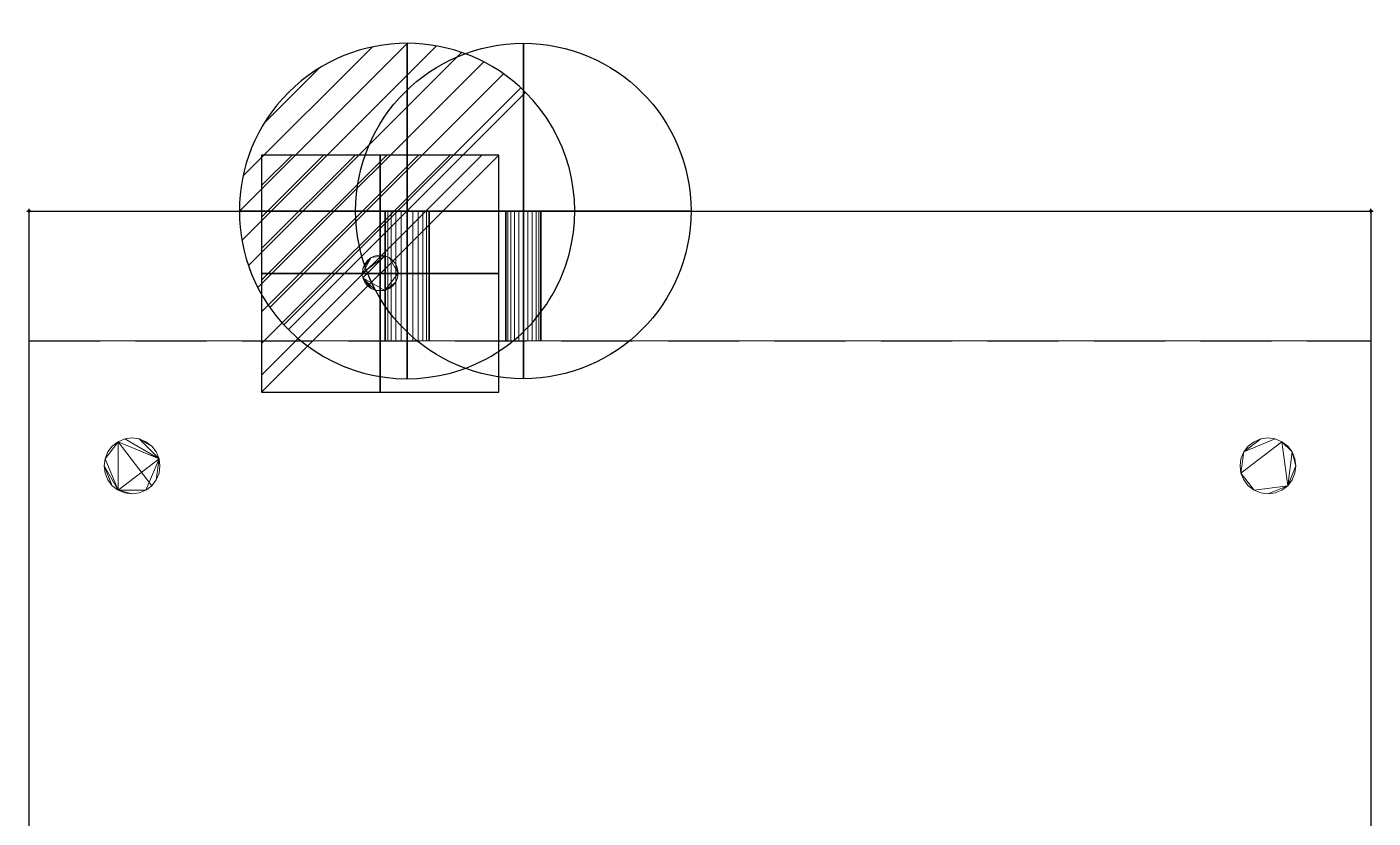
# Model space of a CAD drawing. Header units: millimetres. Extents: x -1 to 601, y -987 to 82.
# Drawn here: x -1 to 601, y -271 to 82 of the extents above; entities that cross this region are included whole.
import ezdxf

# ---------------------------------------------------------------- set-up
doc = ezdxf.new("R2010")
doc.units = ezdxf.units.MM
doc.header["$PDMODE"] = 34
doc.linetypes.add('NASCOSTA', pattern=[9.525, 6.35, -3.175])
for name, color, linetype in [('IQ_200_2D', 1, 'Continuous'), ('IQ_200_3D', 1, 'Continuous'), ('IQ_204_2D', 7, 'Continuous'), ('IQ_CON_COLDWATER_INT', 7, 'Continuous'), ('IQ_CON_DRAIN_INT', 7, 'Continuous'), ('IQ_CON_ELECTRICITY_INT', 7, 'Continuous'), ('IQ_INS_3D', 3, 'Continuous')]:
    doc.layers.add(name, color=color, linetype=linetype)

# ---------------------------------------------------------------- blocks, each defined once
blk = doc.blocks.new('*X2')
at = {"color": 0}
for p, q in [((286.774344, 2204.447934), (296.618251, 2214.291842)), ((286.774344, 2205.862148), (295.204037, 2214.291842)), ((286.774344, 2207.276361), (293.789824, 2214.291842)), ((286.774344, 2208.690575), (292.37561, 2214.291842)), ((286.774344, 2210.104788), (290.961397, 2214.291842)), ((286.774344, 2211.519002), (289.547183, 2214.291842)), ((286.774344, 2212.933216), (288.13297, 2214.291842))]:
    blk.add_line(p, q, dxfattribs=at)
blk = doc.blocks.new('ELECTRICITY')
for p, q in [((2.121, 2.121), (-2.121, 2.121)), ((-2.121, 2.121), (-2.121, -2.121)), ((-2.121, -2.121), (2.121, 2.121)), ((2.121, -2.121), (2.121, 2.121)), ((-2.121, -2.121), (2.121, -2.121))]:
    blk.add_line(p, q)
at = {"extrusion": (-1, 0, 0)}
for p, q in [((0, -2.121, 2.121), (0, 2.121, 2.121)), ((0, 2.121, -2.121), (0, -2.121, -2.121)), ((0, 2.121, 2.121), (0, 2.121, -2.121)), ((0, 2.121, -2.121), (0, -2.121, 2.121)), ((0, -2.121, -2.121), (0, -2.121, 2.121))]:
    blk.add_line(p, q, dxfattribs=at)
at = {"extrusion": (0, -1, 0)}
for p, q in [((2.121, 0, 2.121), (-2.121, 0, 2.121)), ((-2.121, 0, -2.121), (2.121, 0, -2.121)), ((-2.121, 0, 2.121), (-2.121, 0, -2.121)), ((-2.121, 0, -2.121), (2.121, 0, 2.121)), ((2.121, 0, -2.121), (2.121, 0, 2.121))]:
    blk.add_line(p, q, dxfattribs=at)
at = {"xscale": 0.4000000000000909, "yscale": 0.4000000000000909, "zscale": 0.4000000000000909}
blk.add_blockref('*X2', (-116.831, -883.595), dxfattribs=at)
at = {"extrusion": (-1, 0, 0), "xscale": 0.3999999999999773, "yscale": 0.3999999999999773, "zscale": 0.3999999999999773}
blk.add_blockref('*X2', (-116.831, -883.595), dxfattribs=at)
at = {"extrusion": (0, -1, 0), "xscale": 0.4000000000000909, "yscale": 0.4000000000000909, "zscale": 0.4000000000000909}
blk.add_blockref('*X2', (-116.831, -883.595), dxfattribs=at)
blk = doc.blocks.new('*X3')
at = {"color": 0}
for p, q in [((313.993, 2209.039), (321.505, 2216.552)), ((314.108, 2207.74), (322.804, 2216.436)), ((314.158, 2210.619), (319.926, 2216.386)), ((314.399, 2206.617), (323.928, 2216.145)), ((314.821, 2205.625), (324.919, 2215.723)), ((315.101, 2212.976), (317.568, 2215.443)), ((315.354, 2204.743), (325.801, 2215.191)), ((315.985, 2203.96), (326.584, 2214.559))]:
    blk.add_line(p, q, dxfattribs=at)
blk = doc.blocks.new('drain')
blk.add_line((-2.121, -2.121), (2.121, 2.121))
at = {"extrusion": (-1, 0, 0)}
blk.add_line((0, 2.121, -2.121), (0, -2.121, 2.121), dxfattribs=at)
at = {"extrusion": (0, -1, 0)}
blk.add_line((-2.121, 0, -2.121), (2.121, 0, 2.121), dxfattribs=at)
at = {"extrusion": (-1, 0, 0)}
for start, end in [(45, 225), (225, 45)]:
    blk.add_arc((0, 0), 3, start, end, dxfattribs=at)
for start, end in [(45, 225), (225, 45)]:
    blk.add_arc((0, 0), 3, start, end)
at = {"extrusion": (0, -1, 0)}
for start, end in [(45, 225), (225, 45)]:
    blk.add_arc((0, 0), 3, start, end, dxfattribs=at)
at = {"xscale": 0.4000000000000909, "yscale": 0.4000000000000909, "zscale": 0.4000000000000909}
blk.add_blockref('*X3', (-128.597, -883.621), dxfattribs=at)
at = {"extrusion": (-1, 0, 0), "xscale": 0.3999999999999773, "yscale": 0.3999999999999773, "zscale": 0.3999999999999773}
blk.add_blockref('*X3', (-128.597, -883.621), dxfattribs=at)
at = {"extrusion": (0, -1, 0), "xscale": 0.4000000000000909, "yscale": 0.4000000000000909, "zscale": 0.4000000000000909}
blk.add_blockref('*X3', (-128.597, -883.621), dxfattribs=at)
blk = doc.blocks.new('A$C0DDC558E')
blk.add_circle((0, 0), 3)
at = {"extrusion": (-1, 0, 0)}
blk.add_circle((0, 0), 3, dxfattribs=at)
at = {"extrusion": (0, 1, 0)}
blk.add_circle((0, 0), 3, dxfattribs=at)

msp = doc.modelspace()

# ---------------------------------------------------------------- linework, layer by layer
at = {"layer": 'IQ_200_2D'}
for p, q in [((0, 0), (600, 0)), ((0, -615), (0, 0)), ((600, 0), (600, -615))]:
    msp.add_line(p, q, dxfattribs=at)
at = {"layer": 'IQ_204_2D', "linetype": 'NASCOSTA', "ltscale": 5}
msp.add_line((0, -58), (600, -58), dxfattribs=at)
at = {"layer": 'IQ_INS_3D'}
for p in [(0, 0), (600, 0)]:
    msp.add_point(p, dxfattribs=at)

# ---------------------------------------------------------------- block references
at = {"layer": 'IQ_CON_COLDWATER_INT', "xscale": 25, "yscale": 25, "zscale": 25}
msp.add_blockref('A$C0DDC558E', (221, 0), dxfattribs=at)
at = {"layer": 'IQ_CON_DRAIN_INT', "xscale": 25, "yscale": 25, "zscale": 25}
msp.add_blockref('drain', (169, 0), dxfattribs=at)
at = {"layer": 'IQ_CON_ELECTRICITY_INT', "xscale": 25, "yscale": 25, "zscale": 25}
msp.add_blockref('ELECTRICITY', (157, -28), dxfattribs=at)

# ---------------------------------------------------------------- meshes
at = {"layer": 'IQ_200_3D', "lineweight": 9}
mesh = msp.add_polyface(dxfattribs=at)
corners = [(0, 0, 830), (0, -615, 830), (600, -615, 830), (600, 0, 830)]
mesh.append_faces([[corners[k] for k in face] for face in [(0, 1, 2, 3)]])
mesh = msp.add_polyface(dxfattribs=at)
corners = [(0, -615, 830), (0, 0, 830), (0, 0, 100), (0, -58, 100), (0, -58, 10), (0, -615, 10)]
mesh.append_faces([[corners[k] for k in face] for face in [(3, 0, 1, 2)]], dxfattribs={"vtx0": -1})
mesh.append_faces([[corners[k] for k in face] for face in [(5, 0, 3, 4)]], dxfattribs={"vtx1": -1})
mesh = msp.add_polyface(dxfattribs=at)
corners = [(0, 0, 100), (600, 0, 100), (600, -58, 100), (0, -58, 100)]
mesh.append_faces([[corners[k] for k in face] for face in [(0, 1, 2, 3)]])
mesh = msp.add_polyface(dxfattribs=at)
corners = [(600, 0, 830), (600, 0, 100), (0, 0, 100), (0, 0, 830)]
mesh.append_faces([[corners[k] for k in face] for face in [(0, 1, 2, 3)]])
mesh = msp.add_polyface(dxfattribs=at)
corners = [(169, 0, 50), (171.59, 0, 49.66), (174, 0, 48.66), (176.07, 0, 47.07), (177.66, 0, 45), (178.66, 0, 42.59), (179, 0, 40), (178.66, 0, 37.41), (177.66, 0, 35), (176.07, 0, 32.93), (174, 0, 31.34), (171.59, 0, 30.34), (169, 0, 30), (166.41, 0, 30.34), (164, 0, 31.34), (161.93, 0, 32.93), (160.34, 0, 35), (159.34, 0, 37.41), (159, 0, 40), (159.34, 0, 42.59), (160.34, 0, 45), (161.93, 0, 47.07), (164, 0, 48.66), (166.41, 0, 49.66)]
mesh.append_faces([[corners[k] for k in face] for face in [(16, 14, 15)]], dxfattribs={"vtx0": -1})
mesh.append_faces([[corners[k] for k in face] for face in [(6, 19, 2, 5)]], dxfattribs={"vtx0": -1, "vtx1": -1, "vtx2": -1})
mesh.append_faces([[corners[k] for k in face] for face in [(6, 11, 13, 18)]], dxfattribs={"vtx0": -1, "vtx1": -1, "vtx2": -1, "vtx3": -1})
mesh.append_faces([[corners[k] for k in face] for face in [(18, 13, 14, 16)]], dxfattribs={"vtx0": -1, "vtx2": -1, "vtx3": -1})
mesh.append_faces([[corners[k] for k in face] for face in [(18, 19, 6)]], dxfattribs={"vtx1": -1, "vtx2": -1})
mesh.append_faces([[corners[k] for k in face] for face in [(1, 2, 19, 20)]], dxfattribs={"vtx1": -1, "vtx3": -1})
mesh.append_faces([[corners[k] for k in face] for face in [(3, 4, 5, 2), (23, 0, 1, 22), (16, 17, 18), (11, 12, 13)]], dxfattribs={"vtx2": -1})
mesh.append_faces([[corners[k] for k in face] for face in [(9, 10, 11, 6), (20, 21, 22, 1)]], dxfattribs={"vtx2": -1, "vtx3": -1})
mesh.append_faces([[corners[k] for k in face] for face in [(6, 7, 8, 9)]], dxfattribs={"vtx3": -1})
mesh = msp.add_polyface(dxfattribs=at)
corners = [(169, -58, 30), (166.41, -58, 30.34), (164, -58, 31.34), (161.93, -58, 32.93), (160.34, -58, 35), (159.34, -58, 37.41), (159, -58, 40), (159.34, -58, 42.59), (160.34, -58, 45), (161.93, -58, 47.07), (164, -58, 48.66), (166.41, -58, 49.66), (169, -58, 50), (169, 0, 50), (166.41, 0, 49.66), (164, 0, 48.66), (161.93, 0, 47.07), (160.34, 0, 45), (159.34, 0, 42.59), (159, 0, 40), (159.34, 0, 37.41), (160.34, 0, 35), (161.93, 0, 32.93), (164, 0, 31.34), (166.41, 0, 30.34), (169, 0, 30)]
mesh.append_faces([[corners[k] for k in face] for face in [(13, 14, 11, 12), (0, 1, 24, 25)]], dxfattribs={"vtx1": -1})
mesh.append_faces([[corners[k] for k in face] for face in [(14, 15, 10, 11), (16, 17, 8, 9), (15, 16, 9, 10), (17, 18, 7, 8), (6, 7, 18, 19), (19, 20, 5, 6), (20, 21, 4, 5), (22, 23, 2, 3), (21, 22, 3, 4), (23, 24, 1, 2)]], dxfattribs={"vtx1": -1, "vtx3": -1})
mesh = msp.add_polyface(dxfattribs=at)
corners = [(169, -58, 50), (171.59, -58, 49.66), (174, -58, 48.66), (176.07, -58, 47.07), (177.66, -58, 45), (178.66, -58, 42.59), (179, -58, 40), (178.66, -58, 37.41), (177.66, -58, 35), (176.07, -58, 32.93), (174, -58, 31.34), (171.59, -58, 30.34), (169, -58, 30), (169, 0, 30), (171.59, 0, 30.34), (174, 0, 31.34), (176.07, 0, 32.93), (177.66, 0, 35), (178.66, 0, 37.41), (179, 0, 40), (178.66, 0, 42.59), (177.66, 0, 45), (176.07, 0, 47.07), (174, 0, 48.66), (171.59, 0, 49.66), (169, 0, 50)]
mesh.append_faces([[corners[k] for k in face] for face in [(3, 22, 23, 2), (24, 1, 2, 23)]], dxfattribs={"vtx0": -1, "vtx2": -1})
mesh.append_faces([[corners[k] for k in face] for face in [(13, 14, 11, 12), (0, 1, 24, 25)]], dxfattribs={"vtx1": -1})
mesh.append_faces([[corners[k] for k in face] for face in [(14, 15, 10, 11), (16, 17, 8, 9), (15, 16, 9, 10), (17, 18, 7, 8), (6, 7, 18, 19), (19, 20, 5, 6), (20, 21, 4, 5), (21, 22, 3, 4)]], dxfattribs={"vtx1": -1, "vtx3": -1})
mesh = msp.add_polyface(dxfattribs=at)
corners = [(221, 0, 48), (223.07, 0, 47.73), (225, 0, 46.93), (226.66, 0, 45.66), (227.93, 0, 44), (228.73, 0, 42.07), (229, 0, 40), (228.73, 0, 37.93), (227.93, 0, 36), (226.66, 0, 34.34), (225, 0, 33.07), (223.07, 0, 32.27), (221, 0, 32), (218.93, 0, 32.27), (217, 0, 33.07), (215.34, 0, 34.34), (214.07, 0, 36), (213.27, 0, 37.93), (213, 0, 40), (213.27, 0, 42.07), (214.07, 0, 44), (215.34, 0, 45.66), (217, 0, 46.93), (218.93, 0, 47.73)]
mesh.append_faces([[corners[k] for k in face] for face in [(15, 13, 14)]], dxfattribs={"vtx0": -1})
mesh.append_faces([[corners[k] for k in face] for face in [(6, 2, 5)]], dxfattribs={"vtx0": -1, "vtx1": -1})
mesh.append_faces([[corners[k] for k in face] for face in [(15, 6, 11, 13)]], dxfattribs={"vtx0": -1, "vtx1": -1, "vtx2": -1, "vtx3": -1})
mesh.append_faces([[corners[k] for k in face] for face in [(6, 15, 1, 2)]], dxfattribs={"vtx0": -1, "vtx1": -1, "vtx3": -1})
mesh.append_faces([[corners[k] for k in face] for face in [(22, 0, 1, 15), (18, 21, 22, 15)]], dxfattribs={"vtx0": -1, "vtx2": -1, "vtx3": -1})
mesh.append_faces([[corners[k] for k in face] for face in [(23, 0, 22)]], dxfattribs={"vtx1": -1})
mesh.append_faces([[corners[k] for k in face] for face in [(9, 10, 11, 8), (19, 20, 21, 18), (11, 12, 13)]], dxfattribs={"vtx2": -1})
mesh.append_faces([[corners[k] for k in face] for face in [(6, 7, 8, 11)]], dxfattribs={"vtx2": -1, "vtx3": -1})
mesh.append_faces([[corners[k] for k in face] for face in [(2, 3, 4, 5), (15, 16, 17, 18)]], dxfattribs={"vtx3": -1})
mesh = msp.add_polyface(dxfattribs=at)
corners = [(221, -58, 32), (218.93, -58, 32.27), (217, -58, 33.07), (215.34, -58, 34.34), (214.07, -58, 36), (213.27, -58, 37.93), (213, -58, 40), (213.27, -58, 42.07), (214.07, -58, 44), (215.34, -58, 45.66), (217, -58, 46.93), (218.93, -58, 47.73), (221, -58, 48), (221, 0, 48), (218.93, 0, 47.73), (217, 0, 46.93), (215.34, 0, 45.66), (214.07, 0, 44), (213.27, 0, 42.07), (213, 0, 40), (213.27, 0, 37.93), (214.07, 0, 36), (215.34, 0, 34.34), (217, 0, 33.07), (218.93, 0, 32.27), (221, 0, 32)]
mesh.append_faces([[corners[k] for k in face] for face in [(13, 14, 11, 12), (0, 1, 24, 25)]], dxfattribs={"vtx1": -1})
mesh.append_faces([[corners[k] for k in face] for face in [(14, 15, 10, 11), (16, 17, 8, 9), (15, 16, 9, 10), (17, 18, 7, 8), (6, 7, 18, 19), (19, 20, 5, 6), (20, 21, 4, 5), (22, 23, 2, 3), (21, 22, 3, 4), (23, 24, 1, 2)]], dxfattribs={"vtx1": -1, "vtx3": -1})
mesh = msp.add_polyface(dxfattribs=at)
corners = [(221, -58, 48), (223.07, -58, 47.73), (225, -58, 46.93), (226.66, -58, 45.66), (227.93, -58, 44), (228.73, -58, 42.07), (229, -58, 40), (228.73, -58, 37.93), (227.93, -58, 36), (226.66, -58, 34.34), (225, -58, 33.07), (223.07, -58, 32.27), (221, -58, 32), (221, 0, 32), (223.07, 0, 32.27), (225, 0, 33.07), (226.66, 0, 34.34), (227.93, 0, 36), (228.73, 0, 37.93), (229, 0, 40), (228.73, 0, 42.07), (227.93, 0, 44), (226.66, 0, 45.66), (225, 0, 46.93), (223.07, 0, 47.73), (221, 0, 48)]
mesh.append_faces([[corners[k] for k in face] for face in [(3, 22, 23, 2), (24, 1, 2, 23)]], dxfattribs={"vtx0": -1, "vtx2": -1})
mesh.append_faces([[corners[k] for k in face] for face in [(13, 14, 11, 12), (0, 1, 24, 25)]], dxfattribs={"vtx1": -1})
mesh.append_faces([[corners[k] for k in face] for face in [(14, 15, 10, 11), (16, 17, 8, 9), (15, 16, 9, 10), (17, 18, 7, 8), (6, 7, 18, 19), (19, 20, 5, 6), (20, 21, 4, 5), (21, 22, 3, 4)]], dxfattribs={"vtx1": -1, "vtx3": -1})
mesh = msp.add_polyface(dxfattribs=at)
corners = [(600, 0, 830), (600, -615, 830), (600, -615, 10), (600, -58, 10), (600, -58, 100), (600, 0, 100)]
mesh.append_faces([[corners[k] for k in face] for face in [(0, 4, 5)]], dxfattribs={"vtx0": -1})
mesh.append_faces([[corners[k] for k in face] for face in [(4, 0, 1, 2)]], dxfattribs={"vtx0": -1, "vtx3": -1})
mesh.append_faces([[corners[k] for k in face] for face in [(3, 4, 2)]], dxfattribs={"vtx1": -1})
mesh = msp.add_polyface(dxfattribs=at)
corners = [(157, -19.75, 90), (159.07, -20.02, 90), (161, -20.82, 90), (162.66, -22.09, 90), (163.93, -23.75, 90), (164.73, -25.68, 90), (165, -27.75, 90), (164.73, -29.82, 90), (163.93, -31.75, 90), (162.66, -33.41, 90), (161, -34.68, 90), (159.07, -35.48, 90), (157, -35.75, 90), (154.93, -35.48, 90), (153, -34.68, 90), (151.34, -33.41, 90), (150.07, -31.75, 90), (149.27, -29.82, 90), (149, -27.75, 90), (149.27, -25.68, 90), (150.07, -23.75, 90), (151.34, -22.09, 90), (153, -20.82, 90), (154.93, -20.02, 90)]
mesh.append_faces([[corners[k] for k in face] for face in [(16, 14, 15)]], dxfattribs={"vtx0": -1})
mesh.append_faces([[corners[k] for k in face] for face in [(17, 1, 11, 13)]], dxfattribs={"vtx0": -1, "vtx1": -1, "vtx2": -1, "vtx3": -1})
mesh.append_faces([[corners[k] for k in face] for face in [(6, 11, 1, 2)]], dxfattribs={"vtx0": -1, "vtx1": -1, "vtx3": -1})
mesh.append_faces([[corners[k] for k in face] for face in [(17, 13, 14, 16)]], dxfattribs={"vtx0": -1, "vtx2": -1})
mesh.append_faces([[corners[k] for k in face] for face in [(17, 18, 1)]], dxfattribs={"vtx1": -1, "vtx2": -1})
mesh.append_faces([[corners[k] for k in face] for face in [(18, 19, 22, 1)]], dxfattribs={"vtx1": -1, "vtx2": -1, "vtx3": -1})
mesh.append_faces([[corners[k] for k in face] for face in [(9, 10, 11, 8), (4, 5, 6), (23, 0, 1, 22), (20, 21, 22, 19), (11, 12, 13)]], dxfattribs={"vtx2": -1})
mesh.append_faces([[corners[k] for k in face] for face in [(6, 7, 8, 11), (2, 3, 4, 6)]], dxfattribs={"vtx2": -1, "vtx3": -1})
mesh = msp.add_polyface(dxfattribs=at)
corners = [(157, -19.75, 100), (154.93, -20.02, 100), (153, -20.82, 100), (151.34, -22.09, 100), (150.07, -23.75, 100), (149.27, -25.68, 100), (149, -27.75, 100), (149.27, -29.82, 100), (150.07, -31.75, 100), (151.34, -33.41, 100), (153, -34.68, 100), (154.93, -35.48, 100), (157, -35.75, 100), (159.07, -35.48, 100), (161, -34.68, 100), (162.66, -33.41, 100), (163.93, -31.75, 100), (164.73, -29.82, 100), (165, -27.75, 100), (164.73, -25.68, 100), (163.93, -23.75, 100), (162.66, -22.09, 100), (161, -20.82, 100), (159.07, -20.02, 100)]
mesh.append_faces([[corners[k] for k in face] for face in [(10, 7, 8, 9), (4, 2, 3), (13, 11, 12)]], dxfattribs={"vtx0": -1})
mesh.append_faces([[corners[k] for k in face] for face in [(23, 13, 18, 22), (23, 7, 13)]], dxfattribs={"vtx0": -1, "vtx1": -1, "vtx2": -1})
mesh.append_faces([[corners[k] for k in face] for face in [(7, 10, 11, 13)]], dxfattribs={"vtx0": -1, "vtx2": -1, "vtx3": -1})
mesh.append_faces([[corners[k] for k in face] for face in [(2, 4, 5, 6)]], dxfattribs={"vtx0": -1, "vtx3": -1})
mesh.append_faces([[corners[k] for k in face] for face in [(1, 2, 23, 0), (19, 20, 18)]], dxfattribs={"vtx1": -1})
mesh.append_faces([[corners[k] for k in face] for face in [(6, 7, 23, 2)]], dxfattribs={"vtx1": -1, "vtx2": -1, "vtx3": -1})
mesh.append_faces([[corners[k] for k in face] for face in [(16, 17, 18, 13), (20, 21, 22, 18)]], dxfattribs={"vtx2": -1, "vtx3": -1})
mesh.append_faces([[corners[k] for k in face] for face in [(13, 14, 15, 16)]], dxfattribs={"vtx3": -1})
mesh = msp.add_polyface(dxfattribs=at)
corners = [(157, -35.75, 100), (154.93, -35.48, 100), (153, -34.68, 100), (151.34, -33.41, 100), (150.07, -31.75, 100), (149.27, -29.82, 100), (149, -27.75, 100), (149.27, -25.68, 100), (150.07, -23.75, 100), (151.34, -22.09, 100), (153, -20.82, 100), (154.93, -20.02, 100), (157, -19.75, 100), (157, -19.75, 90), (154.93, -20.02, 90), (153, -20.82, 90), (151.34, -22.09, 90), (150.07, -23.75, 90), (149.27, -25.68, 90), (149, -27.75, 90), (149.27, -29.82, 90), (150.07, -31.75, 90), (151.34, -33.41, 90), (153, -34.68, 90), (154.93, -35.48, 90), (157, -35.75, 90)]
mesh.append_faces([[corners[k] for k in face] for face in [(13, 14, 11, 12), (0, 1, 24, 25)]], dxfattribs={"vtx1": -1})
mesh.append_faces([[corners[k] for k in face] for face in [(14, 15, 10, 11), (16, 17, 8, 9), (15, 16, 9, 10), (17, 18, 7, 8), (6, 7, 18, 19), (19, 20, 5, 6), (20, 21, 4, 5), (22, 23, 2, 3), (21, 22, 3, 4), (23, 24, 1, 2)]], dxfattribs={"vtx1": -1, "vtx3": -1})
mesh = msp.add_polyface(dxfattribs=at)
corners = [(157, -19.75, 100), (159.07, -20.02, 100), (161, -20.82, 100), (162.66, -22.09, 100), (163.93, -23.75, 100), (164.73, -25.68, 100), (165, -27.75, 100), (164.73, -29.82, 100), (163.93, -31.75, 100), (162.66, -33.41, 100), (161, -34.68, 100), (159.07, -35.48, 100), (157, -35.75, 100), (157, -35.75, 90), (159.07, -35.48, 90), (161, -34.68, 90), (162.66, -33.41, 90), (163.93, -31.75, 90), (164.73, -29.82, 90), (165, -27.75, 90), (164.73, -25.68, 90), (163.93, -23.75, 90), (162.66, -22.09, 90), (161, -20.82, 90), (159.07, -20.02, 90), (157, -19.75, 90)]
mesh.append_faces([[corners[k] for k in face] for face in [(13, 14, 11, 12), (0, 1, 24, 25)]], dxfattribs={"vtx1": -1})
mesh.append_faces([[corners[k] for k in face] for face in [(14, 15, 10, 11), (16, 17, 8, 9), (15, 16, 9, 10), (17, 18, 7, 8), (6, 7, 18, 19), (19, 20, 5, 6), (20, 21, 4, 5), (22, 23, 2, 3), (21, 22, 3, 4), (23, 24, 1, 2)]], dxfattribs={"vtx1": -1, "vtx3": -1})
mesh = msp.add_polyface(dxfattribs=at)
corners = [(0, -615, 10), (0, -58, 10), (600, -58, 10), (600, -615, 10)]
mesh.append_faces([[corners[k] for k in face] for face in [(0, 1, 2, 3)]])
mesh = msp.add_polyface(dxfattribs=at)
corners = [(0, -58, 10), (0, -58, 100), (600, -58, 100), (600, -58, 10)]
mesh.append_faces([[corners[k] for k in face] for face in [(0, 1, 2, 3)]])
mesh = msp.add_polyface(dxfattribs=at)
corners = [(169, -58, 50), (166.41, -58, 49.66), (164, -58, 48.66), (161.93, -58, 47.07), (160.34, -58, 45), (159.34, -58, 42.59), (159, -58, 40), (159.34, -58, 37.41), (160.34, -58, 35), (161.93, -58, 32.93), (164, -58, 31.34), (166.41, -58, 30.34), (169, -58, 30), (171.59, -58, 30.34), (174, -58, 31.34), (176.07, -58, 32.93), (177.66, -58, 35), (178.66, -58, 37.41), (179, -58, 40), (178.66, -58, 42.59), (177.66, -58, 45), (176.07, -58, 47.07), (174, -58, 48.66), (171.59, -58, 49.66)]
mesh.append_faces([[corners[k] for k in face] for face in [(8, 6, 7), (4, 2, 3)]], dxfattribs={"vtx0": -1})
mesh.append_faces([[corners[k] for k in face] for face in [(19, 22, 18)]], dxfattribs={"vtx0": -1, "vtx1": -1})
mesh.append_faces([[corners[k] for k in face] for face in [(23, 2, 4, 5)]], dxfattribs={"vtx0": -1, "vtx1": -1, "vtx3": -1})
mesh.append_faces([[corners[k] for k in face] for face in [(6, 10, 11, 18)]], dxfattribs={"vtx0": -1, "vtx2": -1, "vtx3": -1})
mesh.append_faces([[corners[k] for k in face] for face in [(1, 2, 23, 0)]], dxfattribs={"vtx1": -1})
mesh.append_faces([[corners[k] for k in face] for face in [(22, 23, 5)]], dxfattribs={"vtx1": -1, "vtx2": -1})
mesh.append_faces([[corners[k] for k in face] for face in [(5, 6, 18, 22)]], dxfattribs={"vtx1": -1, "vtx2": -1, "vtx3": -1})
mesh.append_faces([[corners[k] for k in face] for face in [(16, 17, 18, 15)]], dxfattribs={"vtx2": -1})
mesh.append_faces([[corners[k] for k in face] for face in [(8, 9, 10, 6), (11, 12, 13, 18), (13, 14, 15, 18)]], dxfattribs={"vtx2": -1, "vtx3": -1})
mesh.append_faces([[corners[k] for k in face] for face in [(19, 20, 21, 22)]], dxfattribs={"vtx3": -1})
mesh = msp.add_polyface(dxfattribs=at)
corners = [(221, -58, 48), (218.93, -58, 47.73), (217, -58, 46.93), (215.34, -58, 45.66), (214.07, -58, 44), (213.27, -58, 42.07), (213, -58, 40), (213.27, -58, 37.93), (214.07, -58, 36), (215.34, -58, 34.34), (217, -58, 33.07), (218.93, -58, 32.27), (221, -58, 32), (223.07, -58, 32.27), (225, -58, 33.07), (226.66, -58, 34.34), (227.93, -58, 36), (228.73, -58, 37.93), (229, -58, 40), (228.73, -58, 42.07), (227.93, -58, 44), (226.66, -58, 45.66), (225, -58, 46.93), (223.07, -58, 47.73)]
mesh.append_faces([[corners[k] for k in face] for face in [(13, 11, 12)]], dxfattribs={"vtx0": -1})
mesh.append_faces([[corners[k] for k in face] for face in [(11, 13, 9, 10)]], dxfattribs={"vtx0": -1, "vtx1": -1})
mesh.append_faces([[corners[k] for k in face] for face in [(9, 13, 18)]], dxfattribs={"vtx0": -1, "vtx1": -1, "vtx2": -1})
mesh.append_faces([[corners[k] for k in face] for face in [(23, 2, 9, 18)]], dxfattribs={"vtx0": -1, "vtx1": -1, "vtx2": -1, "vtx3": -1})
mesh.append_faces([[corners[k] for k in face] for face in [(2, 3, 6, 9)]], dxfattribs={"vtx1": -1, "vtx2": -1, "vtx3": -1})
mesh.append_faces([[corners[k] for k in face] for face in [(22, 23, 18, 19)]], dxfattribs={"vtx1": -1, "vtx3": -1})
mesh.append_faces([[corners[k] for k in face] for face in [(7, 8, 9, 6), (0, 1, 2, 23), (20, 21, 22, 19)]], dxfattribs={"vtx2": -1})
mesh.append_faces([[corners[k] for k in face] for face in [(16, 17, 18, 13)]], dxfattribs={"vtx2": -1, "vtx3": -1})
mesh.append_faces([[corners[k] for k in face] for face in [(3, 4, 5, 6), (13, 14, 15, 16)]], dxfattribs={"vtx3": -1})
mesh = msp.add_polyface(dxfattribs=at)
corners = [(33.5, -114, 10), (33.93, -117.24, 10), (35.17, -120.25, 10), (37.16, -122.84, 10), (39.75, -124.83, 10), (42.76, -126.07, 10), (46, -126.5, 10), (49.24, -126.07, 10), (52.25, -124.83, 10), (54.84, -122.84, 10), (56.83, -120.25, 10), (58.07, -117.24, 10), (58.5, -114, 10), (58.07, -110.76, 10), (56.83, -107.75, 10), (54.84, -105.16, 10), (52.25, -103.17, 10), (49.24, -101.93, 10), (46, -101.5, 10), (42.76, -101.93, 10), (39.75, -103.17, 10), (37.16, -105.16, 10), (35.17, -107.75, 10), (33.93, -110.76, 10), (541.5, -114, 10), (541.93, -117.24, 10), (543.17, -120.25, 10), (545.16, -122.84, 10), (547.75, -124.83, 10), (550.76, -126.07, 10), (554, -126.5, 10), (557.24, -126.07, 10), (560.25, -124.83, 10), (562.84, -122.84, 10), (564.83, -120.25, 10), (566.07, -117.24, 10), (566.5, -114, 10), (566.07, -110.76, 10), (564.83, -107.75, 10), (562.84, -105.16, 10), (560.25, -103.17, 10), (557.24, -101.93, 10), (554, -101.5, 10), (550.76, -101.93, 10), (547.75, -103.17, 10), (545.16, -105.16, 10), (543.17, -107.75, 10), (541.93, -110.76, 10), (33.5, -545, 10), (33.93, -548.24, 10), (35.17, -551.25, 10), (37.16, -553.84, 10), (39.75, -555.83, 10), (42.76, -557.07, 10), (46, -557.5, 10), (49.24, -557.07, 10), (52.25, -555.83, 10), (54.84, -553.84, 10), (56.83, -551.25, 10), (58.07, -548.24, 10), (58.5, -545, 10), (58.07, -541.76, 10), (56.83, -538.75, 10), (54.84, -536.16, 10), (52.25, -534.17, 10), (49.24, -532.93, 10), (46, -532.5, 10), (42.76, -532.93, 10), (39.75, -534.17, 10), (37.16, -536.16, 10), (35.17, -538.75, 10), (33.93, -541.76, 10), (541.5, -545, 10), (541.93, -548.24, 10), (543.17, -551.25, 10), (545.16, -553.84, 10), (547.75, -555.83, 10), (550.76, -557.07, 10), (554, -557.5, 10), (557.24, -557.07, 10), (560.25, -555.83, 10), (562.84, -553.84, 10), (564.83, -551.25, 10), (566.07, -548.24, 10), (566.5, -545, 10), (566.07, -541.76, 10), (564.83, -538.75, 10), (562.84, -536.16, 10), (560.25, -534.17, 10), (557.24, -532.93, 10), (554, -532.5, 10), (550.76, -532.93, 10), (547.75, -534.17, 10), (545.16, -536.16, 10), (543.17, -538.75, 10), (541.93, -541.76, 10)]
mesh.append_faces([[corners[k] for k in face] for face in [(6, 4, 5), (17, 15, 16), (40, 38, 39), (38, 36, 37), (54, 52, 53), (65, 63, 64), (78, 76, 77), (95, 93, 94)]], dxfattribs={"vtx0": -1})
mesh.append_faces([[corners[k] for k in face] for face in [(19, 13, 17, 18), (67, 61, 65, 66), (89, 91, 87, 88)]], dxfattribs={"vtx0": -1, "vtx1": -1})
mesh.append_faces([[corners[k] for k in face] for face in [(20, 23, 4), (56, 49, 52), (93, 76, 85)]], dxfattribs={"vtx0": -1, "vtx1": -1, "vtx2": -1})
mesh.append_faces([[corners[k] for k in face] for face in [(33, 40, 25, 28), (33, 36, 38, 40)]], dxfattribs={"vtx0": -1, "vtx1": -1, "vtx2": -1, "vtx3": -1})
mesh.append_faces([[corners[k] for k in face] for face in [(20, 4, 8, 9), (61, 49, 56, 57)]], dxfattribs={"vtx0": -1, "vtx1": -1, "vtx3": -1})
mesh.append_faces([[corners[k] for k in face] for face in [(0, 3, 4, 23), (13, 19, 20), (61, 57, 58, 60), (93, 73, 74)]], dxfattribs={"vtx0": -1, "vtx2": -1})
mesh.append_faces([[corners[k] for k in face] for face in [(20, 9, 10, 13), (61, 69, 70, 49), (78, 81, 82, 76)]], dxfattribs={"vtx0": -1, "vtx2": -1, "vtx3": -1})
mesh.append_faces([[corners[k] for k in face] for face in [(35, 36, 33, 34), (90, 91, 89)]], dxfattribs={"vtx1": -1})
mesh.append_faces([[corners[k] for k in face] for face in [(92, 93, 87, 91)]], dxfattribs={"vtx1": -1, "vtx2": -1})
mesh.append_faces([[corners[k] for k in face] for face in [(40, 41, 46, 25), (82, 83, 85, 76)]], dxfattribs={"vtx1": -1, "vtx2": -1, "vtx3": -1})
mesh.append_faces([[corners[k] for k in face] for face in [(1, 2, 3, 0), (21, 22, 23, 20), (47, 24, 25, 46), (44, 45, 46, 43), (58, 59, 60), (71, 48, 49, 70), (79, 80, 81, 78), (83, 84, 85)]], dxfattribs={"vtx2": -1})
mesh.append_faces([[corners[k] for k in face] for face in [(6, 7, 8, 4), (13, 14, 15, 17), (28, 29, 30, 33), (41, 42, 43, 46), (54, 55, 56, 52), (61, 62, 63, 65), (67, 68, 69, 61), (74, 75, 76, 93), (85, 86, 87, 93), (95, 72, 73, 93)]], dxfattribs={"vtx2": -1, "vtx3": -1})
mesh.append_faces([[corners[k] for k in face] for face in [(10, 11, 12, 13), (30, 31, 32, 33), (25, 26, 27, 28), (49, 50, 51, 52)]], dxfattribs={"vtx3": -1})
mesh = msp.add_polyface(dxfattribs=at)
corners = [(33.5, -114, 0), (33.93, -110.76, 0), (35.17, -107.75, 0), (37.16, -105.16, 0), (39.75, -103.17, 0), (42.76, -101.93, 0), (46, -101.5, 0), (49.24, -101.93, 0), (52.25, -103.17, 0), (54.84, -105.16, 0), (56.83, -107.75, 0), (58.07, -110.76, 0), (58.5, -114, 0), (58.07, -117.24, 0), (56.83, -120.25, 0), (54.84, -122.84, 0), (52.25, -124.83, 0), (49.24, -126.07, 0), (46, -126.5, 0), (42.76, -126.07, 0), (39.75, -124.83, 0), (37.16, -122.84, 0), (35.17, -120.25, 0), (33.93, -117.24, 0), (541.5, -114, 0), (541.93, -110.76, 0), (543.17, -107.75, 0), (545.16, -105.16, 0), (547.75, -103.17, 0), (550.76, -101.93, 0), (554, -101.5, 0), (557.24, -101.93, 0), (560.25, -103.17, 0), (562.84, -105.16, 0), (564.83, -107.75, 0), (566.07, -110.76, 0), (566.5, -114, 0), (566.07, -117.24, 0), (564.83, -120.25, 0), (562.84, -122.84, 0), (560.25, -124.83, 0), (557.24, -126.07, 0), (554, -126.5, 0), (550.76, -126.07, 0), (547.75, -124.83, 0), (545.16, -122.84, 0), (543.17, -120.25, 0), (541.93, -117.24, 0), (33.5, -545, 0), (33.93, -541.76, 0), (35.17, -538.75, 0), (37.16, -536.16, 0), (39.75, -534.17, 0), (42.76, -532.93, 0), (46, -532.5, 0), (49.24, -532.93, 0), (52.25, -534.17, 0), (54.84, -536.16, 0), (56.83, -538.75, 0), (58.07, -541.76, 0), (58.5, -545, 0), (58.07, -548.24, 0), (56.83, -551.25, 0), (54.84, -553.84, 0), (52.25, -555.83, 0), (49.24, -557.07, 0), (46, -557.5, 0), (42.76, -557.07, 0), (39.75, -555.83, 0), (37.16, -553.84, 0), (35.17, -551.25, 0), (33.93, -548.24, 0), (541.5, -545, 0), (541.93, -541.76, 0), (543.17, -538.75, 0), (545.16, -536.16, 0), (547.75, -534.17, 0), (550.76, -532.93, 0), (554, -532.5, 0), (557.24, -532.93, 0), (560.25, -534.17, 0), (562.84, -536.16, 0), (564.83, -538.75, 0), (566.07, -541.76, 0), (566.5, -545, 0), (566.07, -548.24, 0), (564.83, -551.25, 0), (562.84, -553.84, 0), (560.25, -555.83, 0), (557.24, -557.07, 0), (554, -557.5, 0), (550.76, -557.07, 0), (547.75, -555.83, 0), (545.16, -553.84, 0), (543.17, -551.25, 0), (541.93, -548.24, 0)]
mesh.append_faces([[corners[k] for k in face] for face in [(9, 7, 8), (20, 18, 19), (39, 36, 37, 38), (42, 39, 40, 41), (57, 55, 56), (68, 66, 67), (81, 79, 80), (94, 92, 93), (92, 90, 91), (85, 83, 84)]], dxfattribs={"vtx0": -1})
mesh.append_faces([[corners[k] for k in face] for face in [(95, 75, 94)]], dxfattribs={"vtx0": -1, "vtx1": -1})
mesh.append_faces([[corners[k] for k in face] for face in [(11, 16, 20)]], dxfattribs={"vtx0": -1, "vtx1": -1, "vtx2": -1})
mesh.append_faces([[corners[k] for k in face] for face in [(47, 32, 39, 44), (71, 50, 64, 68), (75, 83, 92, 94)]], dxfattribs={"vtx0": -1, "vtx1": -1, "vtx2": -1, "vtx3": -1})
mesh.append_faces([[corners[k] for k in face] for face in [(0, 20, 21)]], dxfattribs={"vtx0": -1, "vtx2": -1})
mesh.append_faces([[corners[k] for k in face] for face in [(20, 0, 1, 4), (26, 31, 32, 47), (83, 85, 86, 92)]], dxfattribs={"vtx0": -1, "vtx2": -1, "vtx3": -1})
mesh.append_faces([[corners[k] for k in face] for face in [(11, 14, 15, 16), (59, 62, 63, 64), (81, 75, 76, 77)]], dxfattribs={"vtx0": -1, "vtx3": -1})
mesh.append_faces([[corners[k] for k in face] for face in [(3, 4, 1, 2), (72, 73, 95)]], dxfattribs={"vtx1": -1})
mesh.append_faces([[corners[k] for k in face] for face in [(4, 5, 11, 20), (50, 51, 59, 64), (86, 87, 90, 92)]], dxfattribs={"vtx1": -1, "vtx2": -1, "vtx3": -1})
mesh.append_faces([[corners[k] for k in face] for face in [(12, 13, 14, 11), (45, 46, 47, 44), (60, 61, 62, 59), (69, 70, 71, 68)]], dxfattribs={"vtx2": -1})
mesh.append_faces([[corners[k] for k in face] for face in [(5, 6, 7, 11), (9, 10, 11, 7), (16, 17, 18, 20), (29, 30, 31, 26), (32, 33, 34, 39), (34, 35, 36, 39), (42, 43, 44, 39), (53, 54, 55, 59), (57, 58, 59, 55), (51, 52, 53, 59), (64, 65, 66, 68), (77, 78, 79, 81), (81, 82, 83, 75), (73, 74, 75, 95)]], dxfattribs={"vtx2": -1, "vtx3": -1})
mesh.append_faces([[corners[k] for k in face] for face in [(21, 22, 23, 0), (26, 27, 28, 29), (47, 24, 25, 26), (71, 48, 49, 50), (87, 88, 89, 90)]], dxfattribs={"vtx3": -1})
mesh = msp.add_polyface(dxfattribs=at)
corners = [(33.5, -114, 10), (33.93, -110.76, 10), (35.17, -107.75, 10), (37.16, -105.16, 10), (39.75, -103.17, 10), (42.76, -101.93, 10), (46, -101.5, 10), (49.24, -101.93, 10), (52.25, -103.17, 10), (54.84, -105.16, 10), (56.83, -107.75, 10), (58.07, -110.76, 10), (58.5, -114, 10), (58.5, -114, 0), (58.07, -110.76, 0), (56.83, -107.75, 0), (54.84, -105.16, 0), (52.25, -103.17, 0), (49.24, -101.93, 0), (46, -101.5, 0), (42.76, -101.93, 0), (39.75, -103.17, 0), (37.16, -105.16, 0), (35.17, -107.75, 0), (33.93, -110.76, 0), (33.5, -114, 0)]
mesh.append_faces([[corners[k] for k in face] for face in [(13, 14, 11, 12), (0, 1, 24, 25)]], dxfattribs={"vtx1": -1})
mesh.append_faces([[corners[k] for k in face] for face in [(14, 15, 10, 11), (16, 17, 8, 9), (15, 16, 9, 10), (17, 18, 7, 8), (6, 7, 18, 19), (19, 20, 5, 6), (20, 21, 4, 5), (22, 23, 2, 3), (21, 22, 3, 4), (23, 24, 1, 2)]], dxfattribs={"vtx1": -1, "vtx3": -1})
mesh = msp.add_polyface(dxfattribs=at)
corners = [(541.5, -114, 10), (541.93, -110.76, 10), (543.17, -107.75, 10), (545.16, -105.16, 10), (547.75, -103.17, 10), (550.76, -101.93, 10), (554, -101.5, 10), (557.24, -101.93, 10), (560.25, -103.17, 10), (562.84, -105.16, 10), (564.83, -107.75, 10), (566.07, -110.76, 10), (566.5, -114, 10), (566.5, -114, 0), (566.07, -110.76, 0), (564.83, -107.75, 0), (562.84, -105.16, 0), (560.25, -103.17, 0), (557.24, -101.93, 0), (554, -101.5, 0), (550.76, -101.93, 0), (547.75, -103.17, 0), (545.16, -105.16, 0), (543.17, -107.75, 0), (541.93, -110.76, 0), (541.5, -114, 0)]
mesh.append_faces([[corners[k] for k in face] for face in [(13, 14, 11, 12), (0, 1, 24, 25)]], dxfattribs={"vtx1": -1})
mesh.append_faces([[corners[k] for k in face] for face in [(14, 15, 10, 11), (16, 17, 8, 9), (15, 16, 9, 10), (17, 18, 7, 8), (6, 7, 18, 19), (19, 20, 5, 6), (20, 21, 4, 5), (22, 23, 2, 3), (21, 22, 3, 4), (23, 24, 1, 2)]], dxfattribs={"vtx1": -1, "vtx3": -1})
mesh = msp.add_polyface(dxfattribs=at)
corners = [(58.5, -114, 10), (58.07, -117.24, 10), (56.83, -120.25, 10), (54.84, -122.84, 10), (52.25, -124.83, 10), (49.24, -126.07, 10), (46, -126.5, 10), (42.76, -126.07, 10), (39.75, -124.83, 10), (37.16, -122.84, 10), (35.17, -120.25, 10), (33.93, -117.24, 10), (33.5, -114, 10), (33.5, -114, 0), (33.93, -117.24, 0), (35.17, -120.25, 0), (37.16, -122.84, 0), (39.75, -124.83, 0), (42.76, -126.07, 0), (46, -126.5, 0), (49.24, -126.07, 0), (52.25, -124.83, 0), (54.84, -122.84, 0), (56.83, -120.25, 0), (58.07, -117.24, 0), (58.5, -114, 0)]
mesh.append_faces([[corners[k] for k in face] for face in [(13, 14, 11, 12), (0, 1, 24, 25)]], dxfattribs={"vtx1": -1})
mesh.append_faces([[corners[k] for k in face] for face in [(14, 15, 10, 11), (16, 17, 8, 9), (15, 16, 9, 10), (17, 18, 7, 8), (6, 7, 18, 19), (19, 20, 5, 6), (20, 21, 4, 5), (22, 23, 2, 3), (21, 22, 3, 4), (23, 24, 1, 2)]], dxfattribs={"vtx1": -1, "vtx3": -1})
mesh = msp.add_polyface(dxfattribs=at)
corners = [(566.5, -114, 10), (566.07, -117.24, 10), (564.83, -120.25, 10), (562.84, -122.84, 10), (560.25, -124.83, 10), (557.24, -126.07, 10), (554, -126.5, 10), (550.76, -126.07, 10), (547.75, -124.83, 10), (545.16, -122.84, 10), (543.17, -120.25, 10), (541.93, -117.24, 10), (541.5, -114, 10), (541.5, -114, 0), (541.93, -117.24, 0), (543.17, -120.25, 0), (545.16, -122.84, 0), (547.75, -124.83, 0), (550.76, -126.07, 0), (554, -126.5, 0), (557.24, -126.07, 0), (560.25, -124.83, 0), (562.84, -122.84, 0), (564.83, -120.25, 0), (566.07, -117.24, 0), (566.5, -114, 0)]
mesh.append_faces([[corners[k] for k in face] for face in [(13, 14, 11, 12), (0, 1, 24, 25)]], dxfattribs={"vtx1": -1})
mesh.append_faces([[corners[k] for k in face] for face in [(14, 15, 10, 11), (16, 17, 8, 9), (15, 16, 9, 10), (17, 18, 7, 8), (6, 7, 18, 19), (19, 20, 5, 6), (20, 21, 4, 5), (22, 23, 2, 3), (21, 22, 3, 4), (23, 24, 1, 2)]], dxfattribs={"vtx1": -1, "vtx3": -1})

doc.saveas('drawing.dxf')
